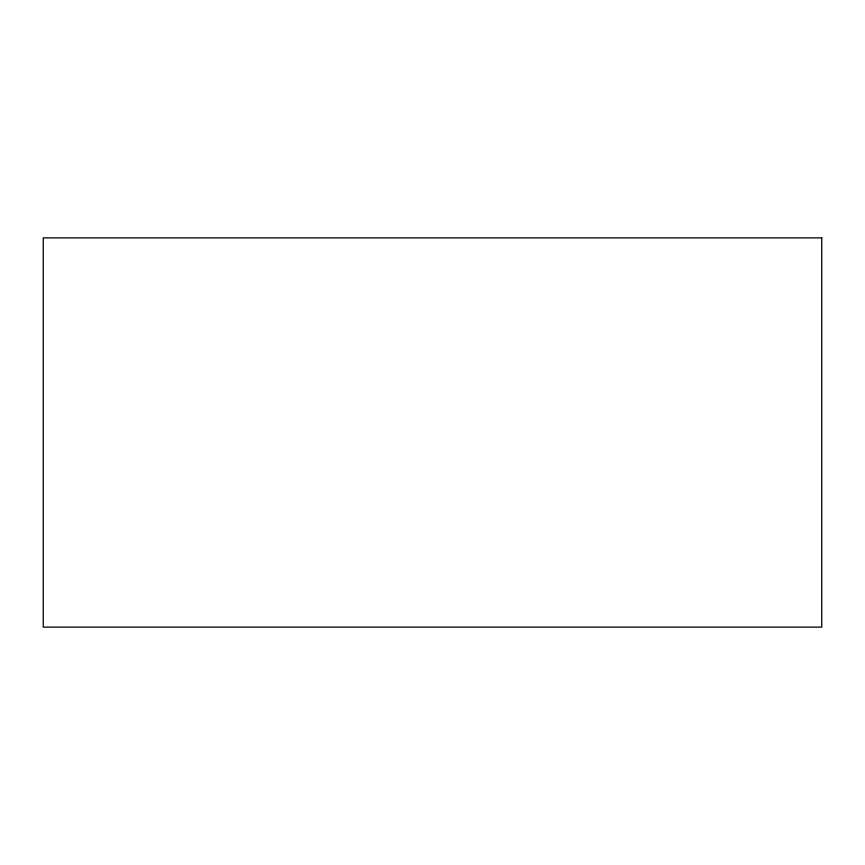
<?xml version="1.0" encoding="UTF-8"?>
<svg xmlns="http://www.w3.org/2000/svg" width="865" height="865" viewBox="0 0 865 865"><rect width="100%" height="100%" fill="white"/><g stroke="black" fill="none" stroke-linecap="round" stroke-linejoin="round"><path stroke-width="1.3" d="M821.75 237.875L43.25 237.875L43.25 627.125L821.75 627.125L821.75 237.875"/></g></svg>
